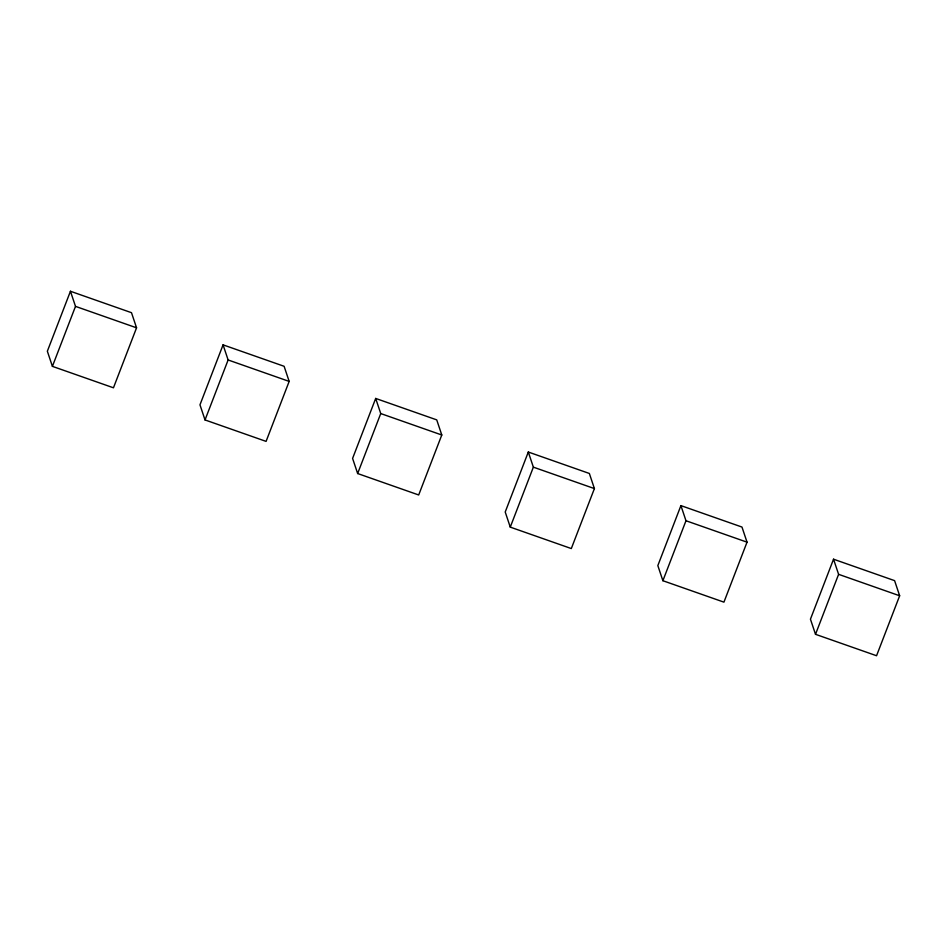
<?xml version="1.0" encoding="UTF-8"?>
<svg xmlns="http://www.w3.org/2000/svg" width="947" height="947" viewBox="0 0 947 947"><rect width="100%" height="100%" fill="white"/><g stroke="black" fill="none" stroke-linecap="round" stroke-linejoin="round"><path stroke-width="1.42" d="M70.445 291.262L47.35 351.23L52.405 366.359L113.462 387.797L136.557 327.816L131.491 312.688L70.445 291.262L75.5 306.378L52.405 366.359M223.066 344.85L199.971 404.831L205.025 419.947L266.083 441.385L289.166 381.404L284.112 366.288L223.066 344.85L228.12 359.967L205.025 419.947M375.687 398.438L352.592 458.419L357.646 473.536L418.692 494.973L441.787 434.993L436.733 419.876L375.687 398.438L380.741 413.555L357.646 473.536M528.308 452.027L505.213 512.007L510.267 527.124L571.313 548.562L594.408 488.581L589.354 473.464L528.308 452.027L533.362 467.155L510.267 527.124M680.917 505.615L657.834 565.596L662.888 580.712L723.934 602.15L747.029 542.169L741.975 527.053L680.917 505.615L685.983 520.743L662.888 580.712M833.538 559.203L810.443 619.184L815.509 634.312L876.555 655.738L899.65 595.77L894.595 580.641L833.538 559.203L838.604 574.332L815.509 634.312M75.5 306.378L136.557 327.816M228.12 359.967L289.166 381.404M380.741 413.555L441.787 434.993M533.362 467.155L594.408 488.581M685.983 520.743L747.029 542.169M838.604 574.332L899.65 595.77"/></g></svg>
